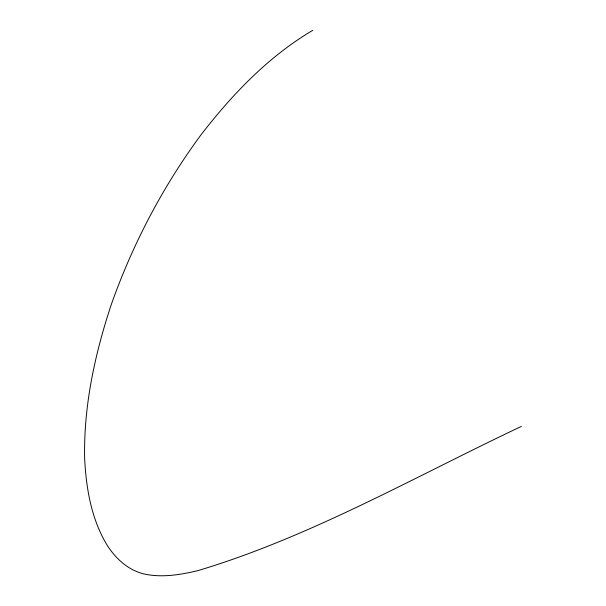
<?xml version="1.0" encoding="UTF-8"?>
<svg xmlns="http://www.w3.org/2000/svg" width="606" height="606" viewBox="0 0 606 606"><rect width="100%" height="100%" fill="white"/><g stroke="black" fill="none" stroke-linecap="round" stroke-linejoin="round"><path stroke-width="0.91" d="M312.787 30.3C268.397 56.54 232.318 94.316 201.01 134.835C162.582 186.928 132.259 244.756 110.845 305.825C94.703 354.972 83.583 406.285 84.643 458.242C86.113 488.057 91.218 518.547 106.724 544.529C115.314 558.361 128.055 570.185 144.251 574.011C162.067 577.882 180.383 574.776 197.859 570.647C311.257 536.613 414.777 476.717 521.357 426.427"/></g></svg>
